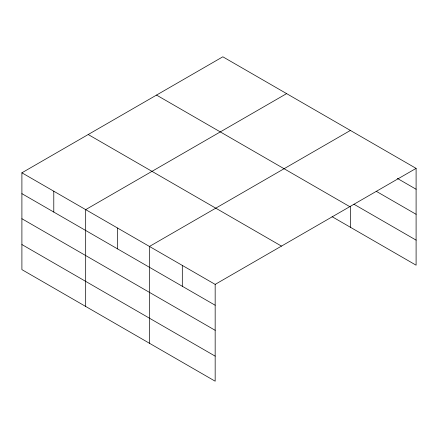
<?xml version="1.0" encoding="UTF-8"?>
<svg xmlns="http://www.w3.org/2000/svg" width="438" height="438" viewBox="0 0 438 438"><rect width="100%" height="100%" fill="white"/><g stroke="black" fill="none" stroke-linecap="round" stroke-linejoin="round"><path stroke-width="0.66" d="M21.9 172.807L215.167 284.388L215.167 381.202L21.9 269.622L21.9 172.807L222.832 56.798L416.1 168.378L416.1 265.193L332.081 216.684M286.611 93.623L85.678 209.632L85.678 306.441M350.389 130.442L149.457 246.452L149.457 343.261M215.167 284.388L416.1 168.378M397.326 178.392L416.1 189.232M376.204 191.264L416.1 214.297M353.909 204.218L416.1 240.123M156.525 95.084L349.792 206.665M88.208 134.526L281.475 246.107M21.9 193.656L215.167 305.237M21.9 218.726L215.167 330.307M21.9 244.552L215.167 356.132M350.389 206.254L350.389 227.256M182.312 265.423L182.312 286.271M117.565 228.039L117.565 248.894M53.786 191.22L53.786 212.069"/></g></svg>
